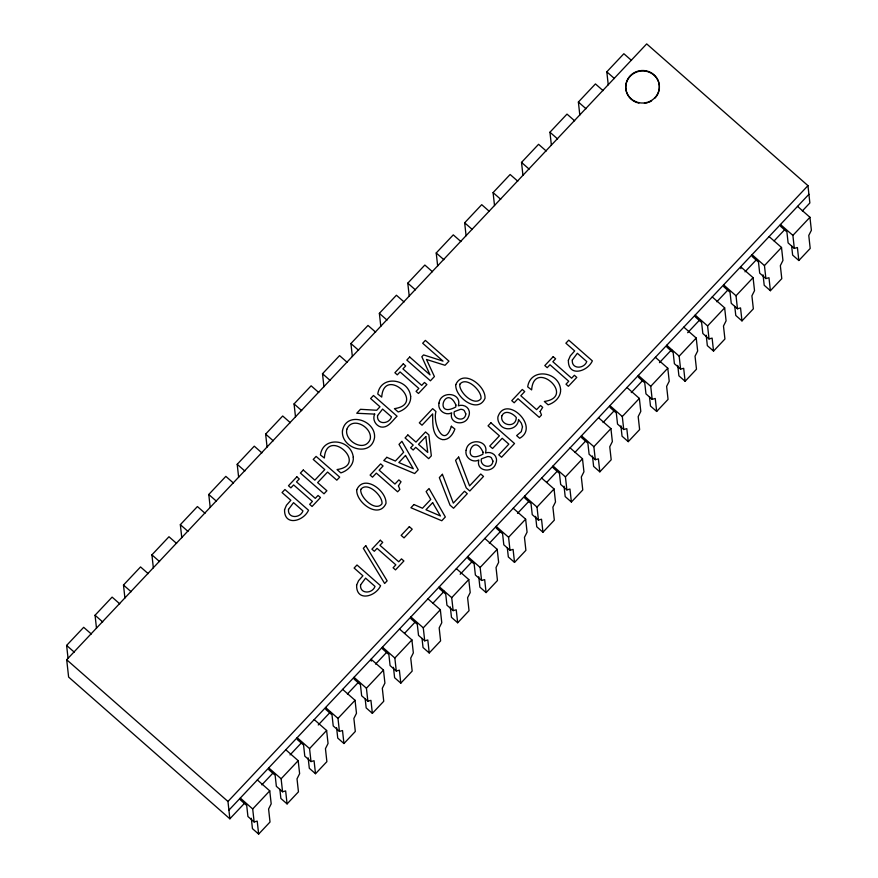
<?xml version="1.0" encoding="UTF-8"?>
<svg xmlns="http://www.w3.org/2000/svg" width="878" height="878" viewBox="0 0 878 878"><rect width="100%" height="100%" fill="white"/><g stroke="black" fill="none" stroke-linecap="round" stroke-linejoin="round"><path stroke-width="1.32" d="M68.056 658.412L66.618 645.418L83.684 627.309L91.312 634.015M96.492 628.231L95.054 615.237L112.11 597.117L119.748 603.834M124.917 598.039L123.48 585.044L140.546 566.936L148.173 573.641M153.354 567.846L151.916 554.852L168.971 536.743L176.61 543.449M181.779 537.665L180.341 524.671L197.407 506.551L205.035 513.268M210.215 507.473L208.777 494.479L225.833 476.37L233.471 483.076M238.64 477.281L237.203 464.297L254.269 446.178L261.896 452.894M267.077 447.1L265.639 434.105L282.694 415.996L290.333 422.702M295.502 416.907L294.064 403.913L311.13 385.804L318.758 392.51M323.938 386.726L322.5 373.732L339.556 355.612L347.194 362.329M352.363 356.534L350.926 343.539L367.992 325.431L375.619 332.136M380.8 326.342L379.362 313.347L396.417 295.238L404.056 301.944M409.225 296.16L407.787 283.166L424.853 265.046L432.481 271.763M437.661 265.968L436.223 252.974L453.278 234.865L460.917 241.571M466.086 235.776L464.66 222.792L481.715 204.673L489.342 211.389M494.523 205.595L493.085 192.6L510.14 174.492L517.779 181.197M522.948 175.402L521.521 162.408L538.576 144.299L546.204 151.005M551.384 145.221L549.946 132.227L567.001 114.107L574.64 120.824M579.809 115.029L578.382 102.035L595.438 83.926L603.065 90.632M608.245 84.837L606.808 71.842L623.863 53.734L631.501 60.439M244.918 802.832L229.871 818.801L68.616 677.059L66.695 659.74L646.691 43.9L807.958 185.642L809.867 202.961L802.349 210.95M229.871 818.801L227.962 801.471L807.958 185.642M228.917 810.142L808.912 194.301M261.842 784.866L273.113 772.892M290.036 754.926L301.319 742.942M318.242 724.976L330.457 712.003M347.381 694.037L358.663 682.063M375.575 664.097L386.858 652.113M404.725 633.148L415.064 622.173M432.92 603.208L444.202 591.234M460.182 574.267L472.397 561.283M489.32 543.317L500.603 531.344M517.526 513.378L528.797 501.404M546.665 482.439L557.003 471.453M574.86 452.488L586.142 440.515M603.065 422.548L614.348 410.575M631.26 392.609L642.542 380.624M659.466 362.658L671.681 349.685M687.661 332.718L699.887 319.746M716.81 301.78L728.081 289.795M745.005 271.829L756.287 259.855M774.144 240.89L784.482 229.915M269.755 790.858L271.192 803.842L268.591 809.033L270.018 822.027L258.648 834.1L257.21 821.106L254.137 821.962L252.699 808.967L269.755 790.858L257.353 779.949M298.191 760.666L299.617 773.661L297.016 778.841L298.454 791.835L287.084 803.908L285.646 790.913L282.562 791.769L281.125 778.775L298.191 760.666L285.778 749.757M326.616 730.474L328.054 743.468L325.453 748.66L326.879 761.654L315.509 773.727L314.072 760.732L310.999 761.588L309.561 748.594L326.616 730.474L314.214 719.576M355.052 700.293L356.479 713.287L353.878 718.467L355.316 731.462L343.946 743.534L342.508 730.54L339.424 731.396L337.986 718.402L355.052 700.293L342.639 689.384M383.477 670.101L384.915 683.095L382.314 688.275L383.741 701.27L372.371 713.353L370.933 700.359L367.86 701.204L366.422 688.209L383.477 670.101L371.076 659.202L371.284 661.134M411.914 639.908L413.34 652.903L410.739 658.094L412.177 671.088L400.807 683.161L399.369 670.166L396.285 671.022L394.848 658.028L411.914 639.908L399.501 629.01M440.339 609.727L441.777 622.721L439.176 627.902L440.602 640.896L429.232 652.969L427.805 639.974L424.722 640.83L423.284 627.836L440.339 609.727L427.937 598.818M468.775 579.535L470.213 592.529L467.601 597.709L469.039 610.704L457.668 622.787L456.231 609.793L453.147 610.638L451.709 597.655L468.775 579.535L456.362 568.637M497.2 549.354L498.638 562.337L496.037 567.528L497.464 580.523L486.094 592.595L484.667 579.601L481.583 580.457L480.145 567.462L497.2 549.354L484.799 538.444M525.637 519.161L527.074 532.156L524.462 537.336L525.9 550.33L514.53 562.403L513.092 549.409L510.008 550.265L508.581 537.27L525.637 519.161L513.235 508.263M554.062 488.969L555.5 501.964L552.899 507.155L554.325 520.149L542.955 532.222L541.528 519.227L538.444 520.083L537.007 507.089L554.062 488.969L541.66 478.071M582.498 458.788L583.936 471.782L581.324 476.963L582.762 489.957L571.391 502.029L569.954 489.035L566.87 489.891L565.443 476.897L582.498 458.788L570.096 447.879M610.923 428.596L612.361 441.59L609.76 446.77L611.198 459.765L599.817 471.848L598.39 458.854L595.306 459.699L593.868 446.704L610.923 428.596L598.522 417.698M639.36 398.403L640.797 411.398L638.185 416.589L639.623 429.583L628.253 441.656L626.815 428.662L623.731 429.518L622.304 416.523L639.36 398.403L626.958 387.505M667.785 368.222L669.223 381.217L666.621 386.397L668.059 399.391L656.678 411.464L655.251 398.469L652.167 399.325L650.73 386.331L667.785 368.222L655.383 357.313M696.221 338.03L697.659 351.024L695.047 356.205L696.484 369.199L685.114 381.282L683.677 368.288L680.593 369.133L679.166 356.15L696.221 338.03L683.819 327.132M724.646 307.849L726.084 320.832L723.483 326.023L724.921 339.018L713.54 351.09L712.113 338.096L709.029 338.952L707.591 325.957L724.646 307.849L712.245 296.94M753.083 277.657L754.52 290.651L751.908 295.831L753.346 308.826L741.976 320.898L740.538 307.904L737.454 308.76L736.027 295.765L753.083 277.657L740.681 266.758L740.889 268.69M781.508 247.464L782.946 260.459L780.344 265.65L781.782 278.644L770.401 290.717L768.974 277.722L765.89 278.578L764.453 265.584L781.508 247.464L769.106 236.566M809.944 217.283L811.382 230.277L808.77 235.458L810.207 248.452L798.837 260.525L797.4 247.53L794.316 248.386L792.889 235.392L809.944 217.283L797.542 206.374M606.808 71.842L614.446 78.559M792.889 235.392L780.476 224.494L780.696 226.425L786.897 231.88L788.115 242.932L794.316 248.386M798.837 260.525L792.636 255.07L791.627 245.983M578.382 102.035L586.01 108.74M764.453 265.584L752.051 254.675L752.259 256.617L758.471 262.061L759.689 273.124L765.89 278.578M770.401 290.717L764.2 285.262L763.059 274.869M549.946 132.227L557.585 138.933M736.027 295.765L723.615 284.867L723.834 286.799L730.035 292.253L731.253 303.316L737.454 308.76M741.976 320.898L735.775 315.454L734.765 306.356M521.521 162.408L529.149 169.125M707.591 325.957L695.189 315.059L695.398 316.991L701.599 322.445L702.828 333.497L709.029 338.952M713.54 351.09L707.339 345.636L706.197 335.242M493.085 192.6L500.723 199.306M679.166 356.15L666.753 345.241L666.973 347.183L673.174 352.627L674.392 363.69L680.593 369.133M685.114 381.282L678.913 375.828L677.761 365.435M464.66 222.792L472.287 229.498M650.73 386.331L638.328 375.433L638.536 377.364L644.737 382.819L645.967 393.871L652.167 399.325M656.678 411.464L650.477 406.02L649.479 396.922M436.223 252.974L443.862 259.69M622.304 416.523L609.892 405.614L610.111 407.557L616.312 413.011L617.53 424.063L623.731 429.518M628.253 441.656L622.052 436.201L620.9 425.808M407.787 283.166L415.426 289.872M593.868 446.704L581.466 435.806L581.675 437.749L587.876 443.192L589.105 454.255L595.306 459.699M599.817 471.848L593.616 466.394L592.474 456M379.362 313.347L387 320.064M565.443 476.897L553.03 465.998L553.25 467.93L559.451 473.385L560.669 484.436L566.87 489.891M571.391 502.029L565.191 496.575L564.038 486.182M350.926 343.539L358.564 350.245M537.007 507.089L524.605 496.18L524.814 498.122L531.014 503.566L532.244 514.629L538.444 520.083M542.955 532.222L536.754 526.767L535.613 516.374M322.5 373.732L330.139 380.437M508.581 537.27L496.169 526.372L496.388 528.304L502.589 533.758L503.807 544.821L510.008 550.265M514.53 562.403L508.329 556.959L507.319 547.861M294.064 403.913L301.703 410.63M480.145 567.462L467.744 556.553L467.952 558.496L474.153 563.95L475.382 575.002L481.583 580.457M486.094 592.595L479.893 587.141L478.751 576.747M265.639 434.105L273.267 440.811M451.709 597.655L439.307 586.745L439.527 588.688L445.728 594.132L446.946 605.194L453.147 610.638M457.668 622.787L451.468 617.333L450.315 606.939M237.203 464.297L244.841 471.003M423.284 627.836L410.882 616.938L411.091 618.869L417.291 624.324L418.521 635.376L424.722 640.83M429.232 652.969L423.031 647.525L422.033 638.427M208.777 494.479L216.405 501.195M394.848 658.028L382.446 647.119L382.665 649.061L388.866 654.516L390.084 665.568L396.285 671.022M400.807 683.161L394.606 677.706L393.454 667.313M180.341 524.671L187.98 531.377M366.422 688.209L354.021 677.311L354.229 679.243L360.43 684.697L361.648 695.76L367.86 701.204M372.371 713.353L366.17 707.898L365.171 698.8M151.916 554.852L159.544 561.569M337.986 718.402L325.584 707.503L325.804 709.435L332.005 714.89L333.223 725.941L339.424 731.396M343.946 743.534L337.745 738.08L336.592 727.686M123.48 585.044L131.118 591.75M309.561 748.594L297.159 737.685L297.368 739.627L303.569 745.071L304.787 756.134L310.999 761.588M315.509 773.727L309.308 768.272L308.156 757.879M95.054 615.237L102.682 621.942M281.125 778.775L268.723 767.877L268.942 769.808L275.143 775.263L276.361 786.315L282.562 791.769M287.084 803.908L280.872 798.464L279.873 789.366M66.618 645.418L74.257 652.135M252.699 808.967L240.298 798.058L240.506 800.001L246.707 805.455L247.925 816.507L254.137 821.962M66.695 659.74L227.962 801.471M258.648 834.1L252.447 828.645L251.295 818.252M638.932 103.099A16.836 16.265 -6.3 0 1 627.035 81.083A16.836 16.265 -6.3 0 1 651.63 73.412A16.836 16.265 -6.3 0 1 654.988 98.095M651.619 100.849A16.836 16.265 -6.3 0 1 648.677 102.32M647.635 102.671A16.836 16.265 -6.3 0 1 644.408 103.352M342.453 430.933C340.884 448.636 371.142 457.91 374.544 437.562C375.96 419.947 345.932 410.695 342.453 430.933M353.285 457.24C354.01 464.769 347.556 470.86 340.818 472.902L337.031 469.565C369.792 464.824 326.561 426.126 324.355 458.009L320.404 454.947C323.192 435.444 351.376 439.45 353.285 457.24M410.652 396.329C411.376 403.847 404.923 409.938 398.195 411.98L394.409 408.654C427.158 403.913 383.927 365.204 381.721 397.086L377.77 394.035C380.569 374.522 408.742 378.528 410.652 396.329M560.57 389.152C561.294 396.68 554.841 402.772 548.113 404.813L544.327 401.487C577.076 396.735 533.846 358.037 531.64 389.92L527.689 386.869C530.488 367.355 558.66 371.361 560.57 389.152M522.498 426.763L521.28 431.669L516.637 435.609L519.666 438.276C540.519 426.675 505.673 393.805 497.925 416.852A10.185 9.834 -6.3 0 0 498.934 422.614C502.907 432.349 517.976 430.044 518.558 419.486L521.345 423.185L522.498 426.763M455.901 404.999L455.803 406.986C433.03 419.234 445.728 382.874 455.901 404.999M483.021 452.203L482.933 454.189C460.149 466.448 472.858 430.077 483.021 452.203M398.436 485.863L399.863 489.419L397.613 491.801L376.344 473.121L372.513 477.193L370.11 475.075L380.646 463.88L383.06 465.988L379.131 470.158L394.946 484.052L398.864 479.893L401.026 481.781L398.436 485.863M540.102 411.453L541.517 415.009L539.268 417.39L518.009 398.711L514.179 402.782L511.764 400.664L522.311 389.47L524.715 391.588L520.797 395.748L536.612 409.642L540.53 405.482L542.681 407.37L540.102 411.453M284.56 509.646C284.044 526.57 303.459 521.433 308.518 510.239L284.933 489.507L282.058 492.558L290.848 500.284L286.447 505.256L284.56 509.646M356.622 585.143C356.117 602.067 375.532 596.919 380.591 585.736L356.995 564.993L354.119 568.055L362.91 575.781L358.52 580.742L356.622 585.143M568.384 360.287C567.879 377.211 587.294 372.074 592.354 360.88L568.757 340.148L565.882 343.199L574.673 350.926L570.283 355.897L568.384 360.287M288.5 509.405C287.479 518.613 300.144 518.602 302.954 510.93L293.526 502.644L288.5 509.405M360.573 584.902C359.552 594.11 372.217 594.099 375.016 586.416L365.588 578.13L360.573 584.902M439.011 403.09C437.299 410.081 445.365 416.194 451.72 412.803C448.46 424.228 465.625 426.51 468.632 416.424A9.197 8.89 -6.3 0 0 469.258 411.343C468.347 406.514 462.761 404.099 458.338 405.823C462.289 392.312 440.569 390.392 439.011 403.09M466.13 450.304C464.418 457.284 472.496 463.397 478.839 460.006C475.58 471.431 492.756 473.714 495.752 463.628A9.197 8.89 -6.3 0 0 496.377 458.557C495.466 453.717 489.891 451.303 485.468 453.037C489.408 439.516 467.689 437.595 466.13 450.304M572.324 360.046C571.315 369.254 583.969 369.243 586.778 361.571L577.351 353.285L572.324 360.046M377.54 415.623C376.563 424.776 388.855 424.601 391.5 416.896L382.599 409.071L377.54 415.623M356.753 489.737C355.744 502.293 378.813 519.655 385.969 503.5C387 490.934 363.898 473.527 356.753 489.737M455.781 384.586C454.771 397.152 477.841 414.515 484.996 398.349C486.028 385.793 462.925 368.387 455.781 384.586M451.347 426.258C444.07 449.766 432.437 422.933 435.971 411.562L432.656 408.654L419.311 422.823L422.022 425.204L432.656 413.911C432.876 422.68 431.449 436.948 442.556 439.637C448.779 440.284 453.081 434.27 454.87 429.046L451.347 426.258M346.821 429.287C344.055 441.052 364.787 453.026 370.198 439.285C372.898 427.564 352.21 415.59 346.821 429.287M501.799 415.963C499.845 425.545 516.055 428.705 516.308 417.511C512.982 413.362 504.762 409.214 501.799 415.963M465.823 413.911C465.088 422.483 452.499 419.475 454.222 411.672L460.357 409.389A4.588 4.434 -6.3 0 1 464.264 410.575L465.823 413.911M492.942 461.115C492.218 469.686 479.618 466.679 481.342 458.887L487.477 456.604A4.588 4.434 -6.3 0 1 491.384 457.789L492.942 461.115M374.697 414.109C372.151 419.267 375.51 425.6 380.898 426.993C388.274 428.321 392.455 420.375 397.075 416.216L373.479 395.484L370.604 398.535L379.987 406.777L376.706 410.267L360.474 409.302L356.731 413.264L374.697 414.109M360.759 489.419C359.629 497.091 375.433 512.368 381.974 503.807C383.104 496.136 367.311 480.848 360.759 489.419M459.787 384.279C458.656 391.939 474.46 407.216 480.99 398.656C482.132 390.995 466.339 375.696 459.787 384.279M296.863 476.831L288.478 485.743L290.881 487.861L293.636 484.93L312.414 501.426L309.66 504.356L312.063 506.474L320.459 497.563L318.055 495.444L315.29 498.375L296.512 481.879L299.277 478.949L296.863 476.831M303.283 470.015L300.408 473.066L324.004 493.798L326.879 490.747L317.627 482.615L327.571 472.057L336.823 480.178L339.698 477.127L316.113 456.395L313.237 459.446L324.783 469.598L314.84 480.167L303.283 470.015M403.287 363.832L394.891 372.744L397.295 374.862L400.061 371.932L418.828 388.438L416.073 391.368L418.477 393.487L426.873 384.564L424.469 382.457L421.703 385.387L402.936 368.881L405.691 365.95L403.287 363.832M409.708 357.017L406.832 360.068L430.418 380.811L434.412 376.563L426.499 359.486L445.036 365.292L448.954 361.132L425.358 340.39L422.68 343.243L443.006 361.11L423.58 354.899L421.835 356.742L430.033 374.884L409.708 357.017M386.825 457.317L383.785 460.544L414.668 473.538L418.213 469.774L401.915 441.294L399.007 444.378L403.639 452.258L395.374 461.038L386.825 457.317M407.864 434.972L405.076 437.935L413.187 445.069L410.619 447.791L413.154 450.019L415.722 447.297L428.673 458.667L431.339 455.836L428.859 434.884L425.534 431.954L415.974 442.106L407.864 434.972M405.515 455.462L398.853 462.541L413.308 468.764L405.515 455.462M425.808 436.596L418.51 444.334L427.74 452.433L425.808 436.596M365.775 545.71L363.327 548.322L384.641 583.486L387.143 580.83L365.775 545.71M380.306 540.244L371.91 549.156L374.324 551.274L377.079 548.344L395.857 564.85L393.092 567.781L395.506 569.888L403.902 560.976L401.487 558.858L398.733 561.788L379.954 545.293L382.72 542.363L380.306 540.244M413.944 504.532L410.915 507.747L441.788 520.742L445.333 516.977L429.035 488.508L426.137 491.592L430.758 499.461L422.494 508.241L413.944 504.532M442.413 474.307L439.318 477.588L450.019 505.146L453.553 508.252L467.283 493.677L464.506 491.241L453.322 503.116L442.413 474.307M458.656 457.065L455.561 460.346L466.262 487.905L469.796 491.011L483.515 476.436L480.749 473.999L469.565 485.874L458.656 457.065M490.923 422.79L488.047 425.852L499.406 435.828L489.759 446.068L492.547 448.526L502.194 438.287L508.845 444.125L498.781 454.815L501.568 457.262L514.519 443.522L490.923 422.79M553.206 356.666L544.81 365.577L547.213 367.695L549.979 364.765L568.746 381.261L565.992 384.191L568.395 386.309L576.791 377.397L574.388 375.279L571.622 378.209L552.855 361.714L555.609 358.784L553.206 356.666M409.346 526.668L401.147 535.361L404.023 537.885L412.21 529.193L409.346 526.668M432.645 502.666L425.973 509.745L440.438 515.968L432.645 502.666M634.761 101.244A16.836 16.265 -6.3 0 0 659.345 85.934A16.836 16.265 -6.3 0 0 633.499 73.104A16.836 16.265 -6.3 0 0 634.761 101.244"/></g></svg>
